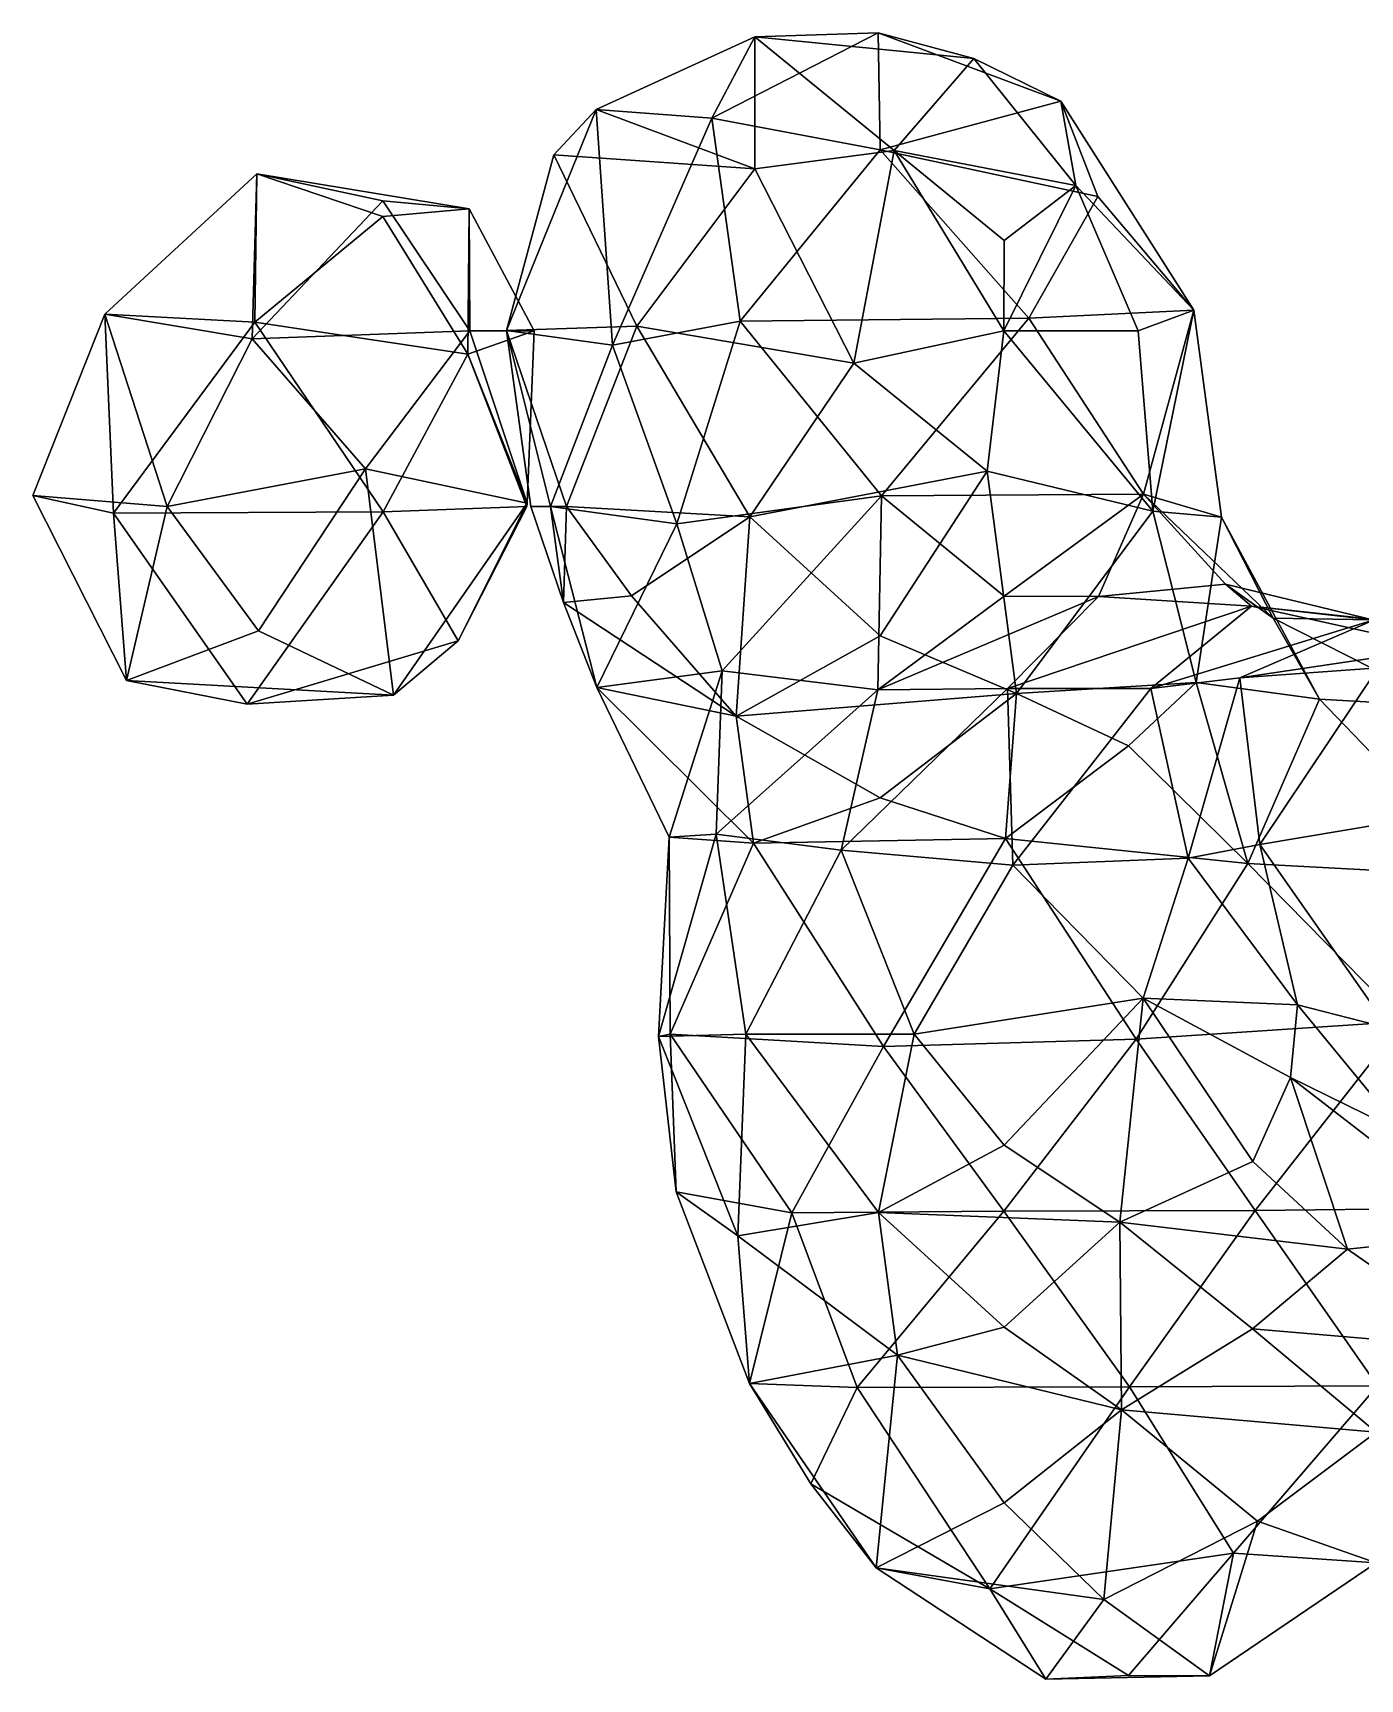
# Model space of a CAD drawing. Extents: x 290083 to 295691, y 4553739 to 4561622.
# Drawn here: x 291422.1 to 291556.6, y 4560552.1 to 4560718.9 of the extents above; entities that cross this region are included whole.
import ezdxf

# ---------------------------------------------------------------- set-up
doc = ezdxf.new("R2010")
doc.units = 0
doc.layers.add('Au_ppm_Pref_-_0_3', color=7, linetype='CONTINUOUS')

msp = doc.modelspace()

# ---------------------------------------------------------------- linework, layer by layer
at = {"layer": 'Au_ppm_Pref_-_0_3'}
for points in [[(291495.26, 4560718.49, 1604.23), (291490.88, 4560710.24, 1610.72), (291479.18, 4560711.14, 1603.83)], [(291495.26, 4560718.49, 1604.23), (291479.18, 4560711.14, 1603.83), (291495.25, 4560705.11, 1600.09)], [(291495.26, 4560718.49, 1604.23), (291507.73, 4560718.89, 1608.89), (291490.88, 4560710.24, 1610.72)], [(291507.73, 4560718.89, 1608.89), (291507.96, 4560707.04, 1615.5), (291490.88, 4560710.24, 1610.72)], [(291495.26, 4560718.49, 1604.23), (291495.25, 4560705.11, 1600.09), (291509.36, 4560706.97, 1601.53)], [(291495.26, 4560718.49, 1604.23), (291517.43, 4560716.29, 1604.84), (291507.73, 4560718.89, 1608.89)], [(291517.43, 4560716.29, 1604.84), (291495.26, 4560718.49, 1604.23), (291509.36, 4560706.97, 1601.53)], [(291507.73, 4560718.89, 1608.89), (291526.26, 4560711.97, 1610.42), (291507.96, 4560707.04, 1615.5)], [(291526.26, 4560711.97, 1610.42), (291507.73, 4560718.89, 1608.89), (291517.43, 4560716.29, 1604.84)], [(291527.79, 4560703.43, 1604.79), (291517.43, 4560716.29, 1604.84), (291509.36, 4560706.97, 1601.53)], [(291527.79, 4560703.43, 1604.79), (291526.26, 4560711.97, 1610.42), (291517.43, 4560716.29, 1604.84)], [(291526.26, 4560711.97, 1610.42), (291529.99, 4560702.32, 1612.61), (291507.96, 4560707.04, 1615.5)], [(291526.26, 4560711.97, 1610.42), (291539.74, 4560690.81, 1609.49), (291529.99, 4560702.32, 1612.61)], [(291527.79, 4560703.43, 1604.79), (291539.74, 4560690.81, 1609.49), (291526.26, 4560711.97, 1610.42)], [(291479.18, 4560711.14, 1603.83), (291480.81, 4560687.26, 1610.39), (291470.08, 4560688.74, 1603.52)], [(291474.87, 4560706.54, 1599.91), (291479.18, 4560711.14, 1603.83), (291470.08, 4560688.74, 1603.52)], [(291479.18, 4560711.14, 1603.83), (291474.87, 4560706.54, 1599.91), (291495.25, 4560705.11, 1600.09)], [(291479.18, 4560711.14, 1603.83), (291490.88, 4560710.24, 1610.72), (291480.81, 4560687.26, 1610.39)], [(291493.75, 4560689.67, 1616.46), (291480.81, 4560687.26, 1610.39), (291490.88, 4560710.24, 1610.72)], [(291493.75, 4560689.67, 1616.46), (291490.88, 4560710.24, 1610.72), (291507.96, 4560707.04, 1615.5)], [(291483.3, 4560689.18, 1599.09), (291474.87, 4560706.54, 1599.91), (291470.08, 4560688.74, 1603.52)], [(291495.25, 4560705.11, 1600.09), (291474.87, 4560706.54, 1599.91), (291483.3, 4560689.18, 1599.09)], [(291493.75, 4560689.67, 1616.46), (291507.96, 4560707.04, 1615.5), (291523.03, 4560690, 1616.88)], [(291505.28, 4560685.43, 1600.03), (291509.36, 4560706.97, 1601.53), (291495.25, 4560705.11, 1600.09)], [(291520.49, 4560688.72, 1600.7), (291509.36, 4560706.97, 1601.53), (291505.28, 4560685.43, 1600.03)], [(291529.99, 4560702.32, 1612.61), (291523.03, 4560690, 1616.88), (291507.96, 4560707.04, 1615.5)], [(291520.49, 4560688.72, 1600.7), (291520.53, 4560697.87, 1600.57), (291509.36, 4560706.97, 1601.53)], [(291509.36, 4560706.97, 1601.53), (291520.53, 4560697.87, 1600.57), (291527.79, 4560703.43, 1604.79)], [(291505.28, 4560685.43, 1600.03), (291495.25, 4560705.11, 1600.09), (291483.3, 4560689.18, 1599.09)], [(291444.77, 4560704.6, 1585.39), (291444.3, 4560687.88, 1590.2), (291429.36, 4560690.4, 1586.22)], [(291444.77, 4560704.6, 1585.39), (291429.36, 4560690.4, 1586.22), (291444.58, 4560689.57, 1579.45)], [(291444.77, 4560704.6, 1585.39), (291457.54, 4560701.89, 1590.19), (291444.3, 4560687.88, 1590.2)], [(291444.77, 4560704.6, 1585.39), (291444.58, 4560689.57, 1579.45), (291457.54, 4560700.3, 1581.94)], [(291457.54, 4560700.3, 1581.94), (291466.28, 4560701.08, 1585.8), (291444.77, 4560704.6, 1585.39)], [(291444.77, 4560704.6, 1585.39), (291466.28, 4560701.08, 1585.8), (291457.54, 4560701.89, 1590.19)], [(291534.11, 4560688.72, 1603.62), (291527.79, 4560703.43, 1604.79), (291520.49, 4560688.72, 1600.7)], [(291527.79, 4560703.43, 1604.79), (291520.53, 4560697.87, 1600.57), (291520.49, 4560688.72, 1600.7)], [(291534.11, 4560688.72, 1603.62), (291539.74, 4560690.81, 1609.49), (291527.79, 4560703.43, 1604.79)], [(291466.35, 4560688.72, 1589.96), (291444.3, 4560687.88, 1590.2), (291457.54, 4560701.89, 1590.19)], [(291466.28, 4560701.08, 1585.8), (291466.35, 4560688.72, 1589.96), (291457.54, 4560701.89, 1590.19)], [(291529.99, 4560702.32, 1612.61), (291539.74, 4560690.81, 1609.49), (291523.03, 4560690, 1616.88)], [(291457.54, 4560700.3, 1581.94), (291444.58, 4560689.57, 1579.45), (291466.17, 4560686.34, 1580.59)], [(291466.17, 4560686.34, 1580.59), (291466.28, 4560701.08, 1585.8), (291457.54, 4560700.3, 1581.94)], [(291466.17, 4560686.34, 1580.59), (291472.89, 4560688.72, 1585.8), (291466.28, 4560701.08, 1585.8)], [(291466.28, 4560701.08, 1585.8), (291472.89, 4560688.72, 1585.8), (291466.35, 4560688.72, 1589.96)], [(291422.08, 4560672.02, 1585.29), (291429.36, 4560690.4, 1586.22), (291435.7, 4560670.9, 1590.15)], [(291430.23, 4560670.22, 1579.04), (291429.36, 4560690.4, 1586.22), (291422.08, 4560672.02, 1585.29)], [(291435.7, 4560670.9, 1590.15), (291429.36, 4560690.4, 1586.22), (291444.3, 4560687.88, 1590.2)], [(291429.36, 4560690.4, 1586.22), (291430.23, 4560670.22, 1579.04), (291444.58, 4560689.57, 1579.45)], [(291493.75, 4560689.67, 1616.46), (291523.03, 4560690, 1616.88), (291508.07, 4560672, 1616.62)], [(291523.03, 4560690, 1616.88), (291534.63, 4560672.16, 1616.21), (291508.07, 4560672, 1616.62)], [(291539.74, 4560690.81, 1609.49), (291534.63, 4560672.16, 1616.21), (291523.03, 4560690, 1616.88)], [(291539.74, 4560690.81, 1609.49), (291534.11, 4560688.72, 1603.62), (291535.58, 4560670.43, 1602.55)], [(291534.63, 4560672.16, 1616.21), (291539.74, 4560690.81, 1609.49), (291542.55, 4560669.84, 1609.97)], [(291542.55, 4560669.84, 1609.97), (291539.74, 4560690.81, 1609.49), (291535.58, 4560670.43, 1602.55)], [(291430.23, 4560670.22, 1579.04), (291457.59, 4560670.36, 1577.26), (291444.58, 4560689.57, 1579.45)], [(291455.77, 4560674.72, 1589.64), (291444.3, 4560687.88, 1590.2), (291466.35, 4560688.72, 1589.96)], [(291466.17, 4560686.34, 1580.59), (291444.58, 4560689.57, 1579.45), (291457.59, 4560670.36, 1577.26)], [(291455.77, 4560674.72, 1589.64), (291466.35, 4560688.72, 1589.96), (291472.16, 4560671.25, 1586.39)], [(291466.17, 4560686.34, 1580.59), (291472.16, 4560671.25, 1586.39), (291472.89, 4560688.72, 1585.8)], [(291466.35, 4560688.72, 1589.96), (291472.89, 4560688.72, 1585.8), (291472.16, 4560671.25, 1586.39)], [(291476.15, 4560670.9, 1600.51), (291483.3, 4560689.18, 1599.09), (291470.08, 4560688.74, 1603.52)], [(291474.53, 4560670.9, 1608.41), (291470.08, 4560688.74, 1603.52), (291480.81, 4560687.26, 1610.39)], [(291474.53, 4560670.9, 1608.41), (291472.55, 4560670.9, 1603.62), (291470.08, 4560688.74, 1603.52)], [(291472.55, 4560670.9, 1603.62), (291476.15, 4560670.9, 1600.51), (291470.08, 4560688.74, 1603.52)], [(291494.75, 4560669.87, 1599.44), (291483.3, 4560689.18, 1599.09), (291476.15, 4560670.9, 1600.51)], [(291493.75, 4560689.67, 1616.46), (291487.33, 4560669.16, 1614.85), (291480.81, 4560687.26, 1610.39)], [(291505.28, 4560685.43, 1600.03), (291483.3, 4560689.18, 1599.09), (291494.75, 4560669.87, 1599.44)], [(291487.33, 4560669.16, 1614.85), (291493.75, 4560689.67, 1616.46), (291508.07, 4560672, 1616.62)], [(291520.49, 4560688.72, 1600.7), (291505.28, 4560685.43, 1600.03), (291518.79, 4560674.47, 1599.69)], [(291520.49, 4560688.72, 1600.7), (291518.79, 4560674.47, 1599.69), (291535.58, 4560670.43, 1602.55)], [(291534.11, 4560688.72, 1603.62), (291520.49, 4560688.72, 1600.7), (291535.58, 4560670.43, 1602.55)], [(291455.77, 4560674.72, 1589.64), (291435.7, 4560670.9, 1590.15), (291444.3, 4560687.88, 1590.2)], [(291474.53, 4560670.9, 1608.41), (291480.81, 4560687.26, 1610.39), (291487.33, 4560669.16, 1614.85)], [(291472.12, 4560670.9, 1579.86), (291466.17, 4560686.34, 1580.59), (291457.59, 4560670.36, 1577.26)], [(291466.17, 4560686.34, 1580.59), (291472.12, 4560670.9, 1579.86), (291472.16, 4560671.25, 1586.39)], [(291505.28, 4560685.43, 1600.03), (291494.75, 4560669.87, 1599.44), (291518.79, 4560674.47, 1599.69)], [(291455.77, 4560674.72, 1589.64), (291444.94, 4560658.31, 1590), (291435.7, 4560670.9, 1590.15)], [(291455.77, 4560674.72, 1589.64), (291458.61, 4560651.8, 1585.81), (291444.94, 4560658.31, 1590)], [(291472.16, 4560671.25, 1586.39), (291458.61, 4560651.8, 1585.81), (291455.77, 4560674.72, 1589.64)], [(291518.79, 4560674.47, 1599.69), (291494.75, 4560669.87, 1599.44), (291507.93, 4560657.8, 1599.25)], [(291518.79, 4560674.47, 1599.69), (291507.93, 4560657.8, 1599.25), (291521.76, 4560651.95, 1602.65)], [(291518.79, 4560674.47, 1599.69), (291521.76, 4560651.95, 1602.65), (291535.58, 4560670.43, 1602.55)], [(291430.23, 4560670.22, 1579.04), (291422.08, 4560672.02, 1585.29), (291431.58, 4560653.26, 1585.83)], [(291435.7, 4560670.9, 1590.15), (291431.58, 4560653.26, 1585.83), (291422.08, 4560672.02, 1585.29)], [(291487.33, 4560669.16, 1614.85), (291508.07, 4560672, 1616.62), (291491.93, 4560654.27, 1616.39)], [(291507.7, 4560652.34, 1620.85), (291491.93, 4560654.27, 1616.39), (291508.07, 4560672, 1616.62)], [(291508.07, 4560672, 1616.62), (291520.53, 4560661.82, 1618.41), (291507.7, 4560652.34, 1620.85)], [(291534.63, 4560672.16, 1616.21), (291520.53, 4560661.82, 1618.41), (291508.07, 4560672, 1616.62)], [(291530.06, 4560661.78, 1622.89), (291520.53, 4560661.82, 1618.41), (291534.63, 4560672.16, 1616.21)], [(291530.06, 4560661.78, 1622.89), (291534.63, 4560672.16, 1616.21), (291542.93, 4560663.03, 1622.74)], [(291542.93, 4560663.03, 1622.74), (291534.63, 4560672.16, 1616.21), (291547.78, 4560659.6, 1616.7)], [(291547.78, 4560659.6, 1616.7), (291534.63, 4560672.16, 1616.21), (291542.55, 4560669.84, 1609.97)], [(291430.23, 4560670.22, 1579.04), (291443.8, 4560650.88, 1579.39), (291457.59, 4560670.36, 1577.26)], [(291430.23, 4560670.22, 1579.04), (291431.58, 4560653.26, 1585.83), (291443.8, 4560650.88, 1579.39)], [(291444.94, 4560658.31, 1590), (291431.58, 4560653.26, 1585.83), (291435.7, 4560670.9, 1590.15)], [(291457.59, 4560670.36, 1577.26), (291443.8, 4560650.88, 1579.39), (291465.17, 4560657.28, 1580.77)], [(291465.17, 4560657.28, 1580.77), (291472.12, 4560670.9, 1579.86), (291457.59, 4560670.36, 1577.26)], [(291465.17, 4560657.28, 1580.77), (291458.61, 4560651.8, 1585.81), (291472.16, 4560671.25, 1586.39)], [(291472.16, 4560671.25, 1586.39), (291472.12, 4560670.9, 1579.86), (291465.17, 4560657.28, 1580.77)], [(291475.86, 4560661.17, 1603.62), (291472.55, 4560670.9, 1603.62), (291474.53, 4560670.9, 1608.41)], [(291472.55, 4560670.9, 1603.62), (291475.86, 4560661.17, 1603.62), (291476.15, 4560670.9, 1600.51)], [(291475.86, 4560661.17, 1603.62), (291474.53, 4560670.9, 1608.41), (291479.24, 4560652.57, 1609.2)], [(291479.24, 4560652.57, 1609.2), (291474.53, 4560670.9, 1608.41), (291487.33, 4560669.16, 1614.85)], [(291475.86, 4560661.17, 1603.62), (291482.73, 4560661.87, 1600.61), (291476.15, 4560670.9, 1600.51)], [(291494.75, 4560669.87, 1599.44), (291476.15, 4560670.9, 1600.51), (291482.73, 4560661.87, 1600.61)], [(291494.75, 4560669.87, 1599.44), (291482.73, 4560661.87, 1600.61), (291493.35, 4560649.67, 1602.45)], [(291493.35, 4560649.67, 1602.45), (291507.93, 4560657.8, 1599.25), (291494.75, 4560669.87, 1599.44)], [(291521.76, 4560651.95, 1602.65), (291539.98, 4560653.08, 1606.33), (291535.58, 4560670.43, 1602.55)], [(291542.55, 4560669.84, 1609.97), (291535.58, 4560670.43, 1602.55), (291539.98, 4560653.08, 1606.33)], [(291491.93, 4560654.27, 1616.39), (291479.24, 4560652.57, 1609.2), (291487.33, 4560669.16, 1614.85)], [(291542.55, 4560669.84, 1609.97), (291539.98, 4560653.08, 1606.33), (291552.47, 4560651.39, 1611.07)], [(291542.55, 4560669.84, 1609.97), (291552.47, 4560651.39, 1611.07), (291547.78, 4560659.6, 1616.7)], [(291482.73, 4560661.87, 1600.61), (291475.86, 4560661.17, 1603.62), (291493.35, 4560649.67, 1602.45)], [(291520.53, 4560661.82, 1618.41), (291530.06, 4560661.78, 1622.89), (291507.7, 4560652.34, 1620.85)], [(291530.06, 4560661.78, 1622.89), (291520.86, 4560652.45, 1627.26), (291507.7, 4560652.34, 1620.85)], [(291520.86, 4560652.45, 1627.26), (291530.06, 4560661.78, 1622.89), (291545.57, 4560660.81, 1628.07)], [(291545.57, 4560660.81, 1628.07), (291530.06, 4560661.78, 1622.89), (291542.93, 4560663.03, 1622.74)], [(291542.93, 4560663.03, 1622.74), (291557.87, 4560659.42, 1621.41), (291545.57, 4560660.81, 1628.07)], [(291557.87, 4560659.42, 1621.41), (291542.93, 4560663.03, 1622.74), (291547.78, 4560659.6, 1616.7)], [(291475.86, 4560661.17, 1603.62), (291479.24, 4560652.57, 1609.2), (291493.35, 4560649.67, 1602.45)], [(291520.86, 4560652.45, 1627.26), (291545.57, 4560660.81, 1628.07), (291535.38, 4560652.48, 1633.61)], [(291535.38, 4560652.48, 1633.61), (291545.57, 4560660.81, 1628.07), (291558.12, 4560659.44, 1633.11)], [(291573.56, 4560654.61, 1627.34), (291558.12, 4560659.44, 1633.11), (291545.57, 4560660.81, 1628.07)], [(291573.56, 4560654.61, 1627.34), (291545.57, 4560660.81, 1628.07), (291557.87, 4560659.42, 1621.41)], [(291431.58, 4560653.26, 1585.83), (291444.94, 4560658.31, 1590), (291458.61, 4560651.8, 1585.81)], [(291535.38, 4560652.48, 1633.61), (291558.12, 4560659.44, 1633.11), (291544.41, 4560653.53, 1639.45)], [(291558.12, 4560659.44, 1633.11), (291570.28, 4560657.4, 1639.24), (291544.41, 4560653.53, 1639.45)], [(291565.43, 4560650.63, 1616.56), (291557.87, 4560659.42, 1621.41), (291547.78, 4560659.6, 1616.7)], [(291565.43, 4560650.63, 1616.56), (291547.78, 4560659.6, 1616.7), (291552.47, 4560651.39, 1611.07)], [(291465.17, 4560657.28, 1580.77), (291443.8, 4560650.88, 1579.39), (291458.61, 4560651.8, 1585.81)], [(291507.93, 4560657.8, 1599.25), (291493.35, 4560649.67, 1602.45), (291521.76, 4560651.95, 1602.65)], [(291544.41, 4560653.53, 1639.45), (291570.28, 4560657.4, 1639.24), (291558.41, 4560654.56, 1645.77)], [(291443.8, 4560650.88, 1579.39), (291431.58, 4560653.26, 1585.83), (291458.61, 4560651.8, 1585.81)], [(291486.55, 4560637.39, 1615.4), (291479.24, 4560652.57, 1609.2), (291491.93, 4560654.27, 1616.39)], [(291491.93, 4560654.27, 1616.39), (291491.34, 4560637.72, 1622.33), (291486.55, 4560637.39, 1615.4)], [(291507.7, 4560652.34, 1620.85), (291491.34, 4560637.72, 1622.33), (291491.93, 4560654.27, 1616.39)], [(291544.41, 4560653.53, 1639.45), (291539.17, 4560635.26, 1638.16), (291535.38, 4560652.48, 1633.61)], [(291539.17, 4560635.26, 1638.16), (291544.41, 4560653.53, 1639.45), (291546.41, 4560636.67, 1644.86)], [(291546.41, 4560636.67, 1644.86), (291544.41, 4560653.53, 1639.45), (291558.41, 4560654.56, 1645.77)], [(291546.41, 4560636.67, 1644.86), (291558.41, 4560654.56, 1645.77), (291559.29, 4560638.81, 1649.5)], [(291495.12, 4560636.79, 1609.83), (291493.35, 4560649.67, 1602.45), (291479.24, 4560652.57, 1609.2)], [(291495.12, 4560636.79, 1609.83), (291479.24, 4560652.57, 1609.2), (291486.55, 4560637.39, 1615.4)], [(291507.7, 4560652.34, 1620.85), (291503.98, 4560636.1, 1628.67), (291491.34, 4560637.72, 1622.33)], [(291521.76, 4560651.95, 1602.65), (291493.35, 4560649.67, 1602.45), (291507.93, 4560641.37, 1605.65)], [(291520.86, 4560652.45, 1627.26), (291521.38, 4560634.58, 1632.28), (291503.98, 4560636.1, 1628.67)], [(291520.86, 4560652.45, 1627.26), (291503.98, 4560636.1, 1628.67), (291507.7, 4560652.34, 1620.85)], [(291520.64, 4560637.25, 1609.63), (291521.76, 4560651.95, 1602.65), (291507.93, 4560641.37, 1605.65)], [(291533.13, 4560646.64, 1607.41), (291521.76, 4560651.95, 1602.65), (291520.64, 4560637.25, 1609.63)], [(291520.86, 4560652.45, 1627.26), (291535.38, 4560652.48, 1633.61), (291521.38, 4560634.58, 1632.28)], [(291521.38, 4560634.58, 1632.28), (291535.38, 4560652.48, 1633.61), (291539.17, 4560635.26, 1638.16)], [(291539.98, 4560653.08, 1606.33), (291521.76, 4560651.95, 1602.65), (291533.13, 4560646.64, 1607.41)], [(291539.98, 4560653.08, 1606.33), (291533.13, 4560646.64, 1607.41), (291545.21, 4560634.74, 1609.47)], [(291552.47, 4560651.39, 1611.07), (291539.98, 4560653.08, 1606.33), (291545.21, 4560634.74, 1609.47)], [(291552.47, 4560651.39, 1611.07), (291545.21, 4560634.74, 1609.47), (291569.77, 4560633.41, 1610.72)], [(291565.43, 4560650.63, 1616.56), (291552.47, 4560651.39, 1611.07), (291569.77, 4560633.41, 1610.72)], [(291507.93, 4560641.37, 1605.65), (291493.35, 4560649.67, 1602.45), (291495.12, 4560636.79, 1609.83)], [(291533.13, 4560646.64, 1607.41), (291520.64, 4560637.25, 1609.63), (291545.21, 4560634.74, 1609.47)], [(291520.64, 4560637.25, 1609.63), (291507.93, 4560641.37, 1605.65), (291495.12, 4560636.79, 1609.83)], [(291559.48, 4560618.05, 1644.98), (291546.41, 4560636.67, 1644.86), (291559.29, 4560638.81, 1649.5)], [(291491.34, 4560637.72, 1622.33), (291494.34, 4560617.43, 1627.79), (291485.48, 4560617.22, 1621.75)], [(291491.34, 4560637.72, 1622.33), (291485.48, 4560617.22, 1621.75), (291486.55, 4560637.39, 1615.4)], [(291486.65, 4560617.45, 1614.09), (291486.55, 4560637.39, 1615.4), (291485.48, 4560617.22, 1621.75)], [(291486.55, 4560637.39, 1615.4), (291486.65, 4560617.45, 1614.09), (291495.12, 4560636.79, 1609.83)], [(291508.3, 4560616.19, 1610.55), (291495.12, 4560636.79, 1609.83), (291486.65, 4560617.45, 1614.09)], [(291503.98, 4560636.1, 1628.67), (291494.34, 4560617.43, 1627.79), (291491.34, 4560637.72, 1622.33)], [(291520.64, 4560637.25, 1609.63), (291495.12, 4560636.79, 1609.83), (291508.3, 4560616.19, 1610.55)], [(291533.89, 4560616.95, 1609.63), (291520.64, 4560637.25, 1609.63), (291508.3, 4560616.19, 1610.55)], [(291533.89, 4560616.95, 1609.63), (291545.21, 4560634.74, 1609.47), (291520.64, 4560637.25, 1609.63)], [(291550.25, 4560620.42, 1638.07), (291539.17, 4560635.26, 1638.16), (291546.41, 4560636.67, 1644.86)], [(291550.25, 4560620.42, 1638.07), (291546.41, 4560636.67, 1644.86), (291559.48, 4560618.05, 1644.98)], [(291511.39, 4560617.45, 1631.68), (291494.34, 4560617.43, 1627.79), (291503.98, 4560636.1, 1628.67)], [(291521.38, 4560634.58, 1632.28), (291511.39, 4560617.45, 1631.68), (291503.98, 4560636.1, 1628.67)], [(291534.6, 4560621.08, 1631.88), (291521.38, 4560634.58, 1632.28), (291539.17, 4560635.26, 1638.16)], [(291534.6, 4560621.08, 1631.88), (291539.17, 4560635.26, 1638.16), (291550.25, 4560620.42, 1638.07)], [(291534.6, 4560621.08, 1631.88), (291511.39, 4560617.45, 1631.68), (291521.38, 4560634.58, 1632.28)], [(291533.89, 4560616.95, 1609.63), (291560.96, 4560618.72, 1608.86), (291545.21, 4560634.74, 1609.47)], [(291560.96, 4560618.72, 1608.86), (291569.77, 4560633.41, 1610.72), (291545.21, 4560634.74, 1609.47)], [(291534.6, 4560621.08, 1631.88), (291520.53, 4560606.19, 1631.13), (291511.39, 4560617.45, 1631.68)], [(291534.6, 4560621.08, 1631.88), (291532.23, 4560598.38, 1629.32), (291520.53, 4560606.19, 1631.13)], [(291534.6, 4560621.08, 1631.88), (291545.73, 4560604.54, 1631.68), (291532.23, 4560598.38, 1629.32)], [(291549.53, 4560613.06, 1633.31), (291534.6, 4560621.08, 1631.88), (291550.25, 4560620.42, 1638.07)], [(291534.6, 4560621.08, 1631.88), (291549.53, 4560613.06, 1633.31), (291545.73, 4560604.54, 1631.68)], [(291549.53, 4560613.06, 1633.31), (291550.25, 4560620.42, 1638.07), (291560.89, 4560607.49, 1637.84)], [(291550.25, 4560620.42, 1638.07), (291559.48, 4560618.05, 1644.98), (291560.89, 4560607.49, 1637.84)], [(291533.89, 4560616.95, 1609.63), (291545.94, 4560599.58, 1607.75), (291560.96, 4560618.72, 1608.86)], [(291560.96, 4560618.72, 1608.86), (291545.94, 4560599.58, 1607.75), (291570.24, 4560599.85, 1610.14)], [(291487.27, 4560601.45, 1616.43), (291486.65, 4560617.45, 1614.09), (291485.48, 4560617.22, 1621.75)], [(291485.48, 4560617.22, 1621.75), (291494.34, 4560617.43, 1627.79), (291493.51, 4560597, 1621.98)], [(291485.48, 4560617.22, 1621.75), (291493.51, 4560597, 1621.98), (291487.27, 4560601.45, 1616.43)], [(291508.3, 4560616.19, 1610.55), (291486.65, 4560617.45, 1614.09), (291498.99, 4560599.34, 1610.2)], [(291498.99, 4560599.34, 1610.2), (291486.65, 4560617.45, 1614.09), (291487.27, 4560601.45, 1616.43)], [(291507.77, 4560599.37, 1627.44), (291493.51, 4560597, 1621.98), (291494.34, 4560617.43, 1627.79)], [(291511.39, 4560617.45, 1631.68), (291507.77, 4560599.37, 1627.44), (291494.34, 4560617.43, 1627.79)], [(291511.39, 4560617.45, 1631.68), (291520.53, 4560606.19, 1631.13), (291507.77, 4560599.37, 1627.44)], [(291533.89, 4560616.95, 1609.63), (291508.3, 4560616.19, 1610.55), (291520.49, 4560599.49, 1608)], [(291533.89, 4560616.95, 1609.63), (291520.49, 4560599.49, 1608), (291545.94, 4560599.58, 1607.75)], [(291508.3, 4560616.19, 1610.55), (291498.99, 4560599.34, 1610.2), (291520.49, 4560599.49, 1608)], [(291545.73, 4560604.54, 1631.68), (291549.53, 4560613.06, 1633.31), (291555.3, 4560595.64, 1630.13)], [(291549.53, 4560613.06, 1633.31), (291560.89, 4560607.49, 1637.84), (291570.05, 4560597.22, 1633.29)], [(291570.05, 4560597.22, 1633.29), (291555.3, 4560595.64, 1630.13), (291549.53, 4560613.06, 1633.31)], [(291520.53, 4560606.19, 1631.13), (291532.23, 4560598.38, 1629.32), (291507.77, 4560599.37, 1627.44)], [(291532.23, 4560598.38, 1629.32), (291545.73, 4560604.54, 1631.68), (291555.3, 4560595.64, 1630.13)], [(291498.99, 4560599.34, 1610.2), (291487.27, 4560601.45, 1616.43), (291494.71, 4560582.06, 1615.33)], [(291487.27, 4560601.45, 1616.43), (291493.51, 4560597, 1621.98), (291494.71, 4560582.06, 1615.33)], [(291570.24, 4560599.85, 1610.14), (291545.94, 4560599.58, 1607.75), (291558.36, 4560581.8, 1609.55)], [(291507.77, 4560599.37, 1627.44), (291509.71, 4560584.92, 1620.44), (291493.51, 4560597, 1621.98)], [(291498.99, 4560599.34, 1610.2), (291494.71, 4560582.06, 1615.33), (291505.62, 4560581.64, 1608.23)], [(291505.62, 4560581.64, 1608.23), (291520.49, 4560599.49, 1608), (291498.99, 4560599.34, 1610.2)], [(291520.49, 4560599.49, 1608), (291505.62, 4560581.64, 1608.23), (291533.21, 4560581.72, 1607.92)], [(291520.53, 4560587.76, 1625.39), (291509.71, 4560584.92, 1620.44), (291507.77, 4560599.37, 1627.44)], [(291532.23, 4560598.38, 1629.32), (291520.53, 4560587.76, 1625.39), (291507.77, 4560599.37, 1627.44)], [(291520.49, 4560599.49, 1608), (291533.21, 4560581.72, 1607.92), (291545.94, 4560599.58, 1607.75)], [(291532.23, 4560598.38, 1629.32), (291532.4, 4560579.39, 1622.21), (291520.53, 4560587.76, 1625.39)], [(291532.23, 4560598.38, 1629.32), (291545.69, 4560587.58, 1627.02), (291532.4, 4560579.39, 1622.21)], [(291545.69, 4560587.58, 1627.02), (291532.23, 4560598.38, 1629.32), (291555.3, 4560595.64, 1630.13)], [(291545.94, 4560599.58, 1607.75), (291533.21, 4560581.72, 1607.92), (291558.36, 4560581.8, 1609.55)], [(291509.71, 4560584.92, 1620.44), (291494.71, 4560582.06, 1615.33), (291493.51, 4560597, 1621.98)], [(291569.88, 4560585.51, 1626.47), (291555.3, 4560595.64, 1630.13), (291570.05, 4560597.22, 1633.29)], [(291545.69, 4560587.58, 1627.02), (291555.3, 4560595.64, 1630.13), (291569.88, 4560585.51, 1626.47)], [(291520.53, 4560587.76, 1625.39), (291532.4, 4560579.39, 1622.21), (291509.71, 4560584.92, 1620.44)], [(291532.4, 4560579.39, 1622.21), (291545.69, 4560587.58, 1627.02), (291558.22, 4560577.12, 1623.05)], [(291558.22, 4560577.12, 1623.05), (291545.69, 4560587.58, 1627.02), (291569.88, 4560585.51, 1626.47)], [(291509.71, 4560584.92, 1620.44), (291507.53, 4560563.37, 1615.48), (291494.71, 4560582.06, 1615.33)], [(291509.71, 4560584.92, 1620.44), (291520.53, 4560569.94, 1619.45), (291507.53, 4560563.37, 1615.48)], [(291509.71, 4560584.92, 1620.44), (291532.4, 4560579.39, 1622.21), (291520.53, 4560569.94, 1619.45)], [(291500.91, 4560571.87, 1609.56), (291505.62, 4560581.64, 1608.23), (291494.71, 4560582.06, 1615.33)], [(291500.91, 4560571.87, 1609.56), (291494.71, 4560582.06, 1615.33), (291507.53, 4560563.37, 1615.48)], [(291505.62, 4560581.64, 1608.23), (291500.91, 4560571.87, 1609.56), (291519.05, 4560561.25, 1609.24)], [(291505.62, 4560581.64, 1608.23), (291519.05, 4560561.25, 1609.24), (291533.21, 4560581.72, 1607.92)], [(291543.75, 4560564.84, 1609.76), (291533.21, 4560581.72, 1607.92), (291519.05, 4560561.25, 1609.24)], [(291543.75, 4560564.84, 1609.76), (291558.36, 4560581.8, 1609.55), (291533.21, 4560581.72, 1607.92)], [(291558.36, 4560581.8, 1609.55), (291543.75, 4560564.84, 1609.76), (291558.21, 4560563.89, 1615.44)], [(291532.4, 4560579.39, 1622.21), (291530.61, 4560560.15, 1617.96), (291520.53, 4560569.94, 1619.45)], [(291530.61, 4560560.15, 1617.96), (291532.4, 4560579.39, 1622.21), (291546.18, 4560568.1, 1620.28)], [(291546.18, 4560568.1, 1620.28), (291532.4, 4560579.39, 1622.21), (291558.22, 4560577.12, 1623.05)], [(291546.18, 4560568.1, 1620.28), (291558.22, 4560577.12, 1623.05), (291558.21, 4560563.89, 1615.44)], [(291500.91, 4560571.87, 1609.56), (291507.53, 4560563.37, 1615.48), (291519.05, 4560561.25, 1609.24)], [(291520.53, 4560569.94, 1619.45), (291530.61, 4560560.15, 1617.96), (291507.53, 4560563.37, 1615.48)], [(291541.32, 4560552.41, 1615.5), (291530.61, 4560560.15, 1617.96), (291546.18, 4560568.1, 1620.28)], [(291541.32, 4560552.41, 1615.5), (291546.18, 4560568.1, 1620.28), (291558.21, 4560563.89, 1615.44)], [(291543.75, 4560564.84, 1609.76), (291519.05, 4560561.25, 1609.24), (291533.13, 4560552.47, 1611.66)], [(291543.75, 4560564.84, 1609.76), (291533.13, 4560552.47, 1611.66), (291541.32, 4560552.41, 1615.5)], [(291543.75, 4560564.84, 1609.76), (291541.32, 4560552.41, 1615.5), (291558.21, 4560563.89, 1615.44)], [(291524.72, 4560552.1, 1615.5), (291507.53, 4560563.37, 1615.48), (291530.61, 4560560.15, 1617.96)], [(291524.72, 4560552.1, 1615.5), (291519.05, 4560561.25, 1609.24), (291507.53, 4560563.37, 1615.48)], [(291524.72, 4560552.1, 1615.5), (291533.13, 4560552.47, 1611.66), (291519.05, 4560561.25, 1609.24)], [(291524.72, 4560552.1, 1615.5), (291530.61, 4560560.15, 1617.96), (291541.32, 4560552.41, 1615.5)], [(291524.72, 4560552.1, 1615.5), (291541.32, 4560552.41, 1615.5), (291533.13, 4560552.47, 1611.66)]]:
    msp.add_3dface(points, dxfattribs=at)

doc.saveas('drawing.dxf')
